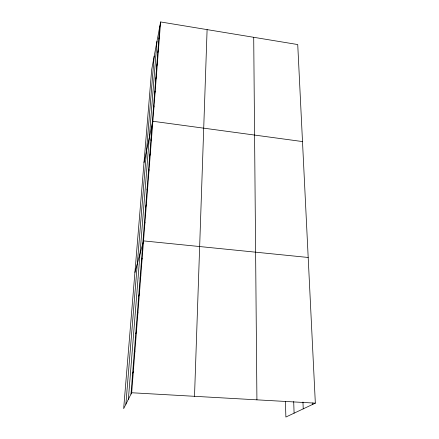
<?xml version="1.0" encoding="UTF-8"?>
<svg xmlns="http://www.w3.org/2000/svg" width="439" height="439" viewBox="0 0 439 439"><rect width="100%" height="100%" fill="white"/><g stroke="black" fill="none" stroke-linecap="round" stroke-linejoin="round"><path stroke-width="0.66" d="M194.515 396.307L207.098 29.616M160.608 21.95L151.685 69.581L123.661 408.632L131.684 392.751L160.608 21.95L297.735 44.553L315.339 403.145L285.877 417.05L285.432 401.312M130.998 394.112L159.862 25.912M125.889 404.226L154.221 56.049M128.375 399.303L156.997 41.228M158.836 39L159.582 35.093M157.788 52.406L158.528 48.559M156.712 66.146L157.453 62.371M155.604 80.238L156.35 76.529M154.473 94.687L155.214 91.054M153.31 109.514L154.051 105.964M144.003 162.573L152.86 121.263L302.498 141.567M150.89 140.348L151.636 136.973M149.633 156.388L150.374 153.118M148.344 172.867L149.079 169.701M147.016 189.807L147.751 186.751M145.649 207.219L146.385 204.283M144.244 225.13L144.974 222.326M134.921 272.438L143.531 240.89L308.189 257.474M141.462 260.64L142.187 258.099M140.085 278.172L140.809 275.774M138.675 296.182L139.393 293.932M137.22 314.692L137.934 312.595M135.733 333.717L136.436 331.785M134.197 353.28L134.899 351.529M132.622 373.402L133.313 371.838M131.684 392.751L315.339 403.145M312.76 402.964L312.826 404.33M302.954 402.047L303.228 408.863M293.696 401.586L294.092 413.17M253.709 37.299L256.919 399.836"/></g></svg>
